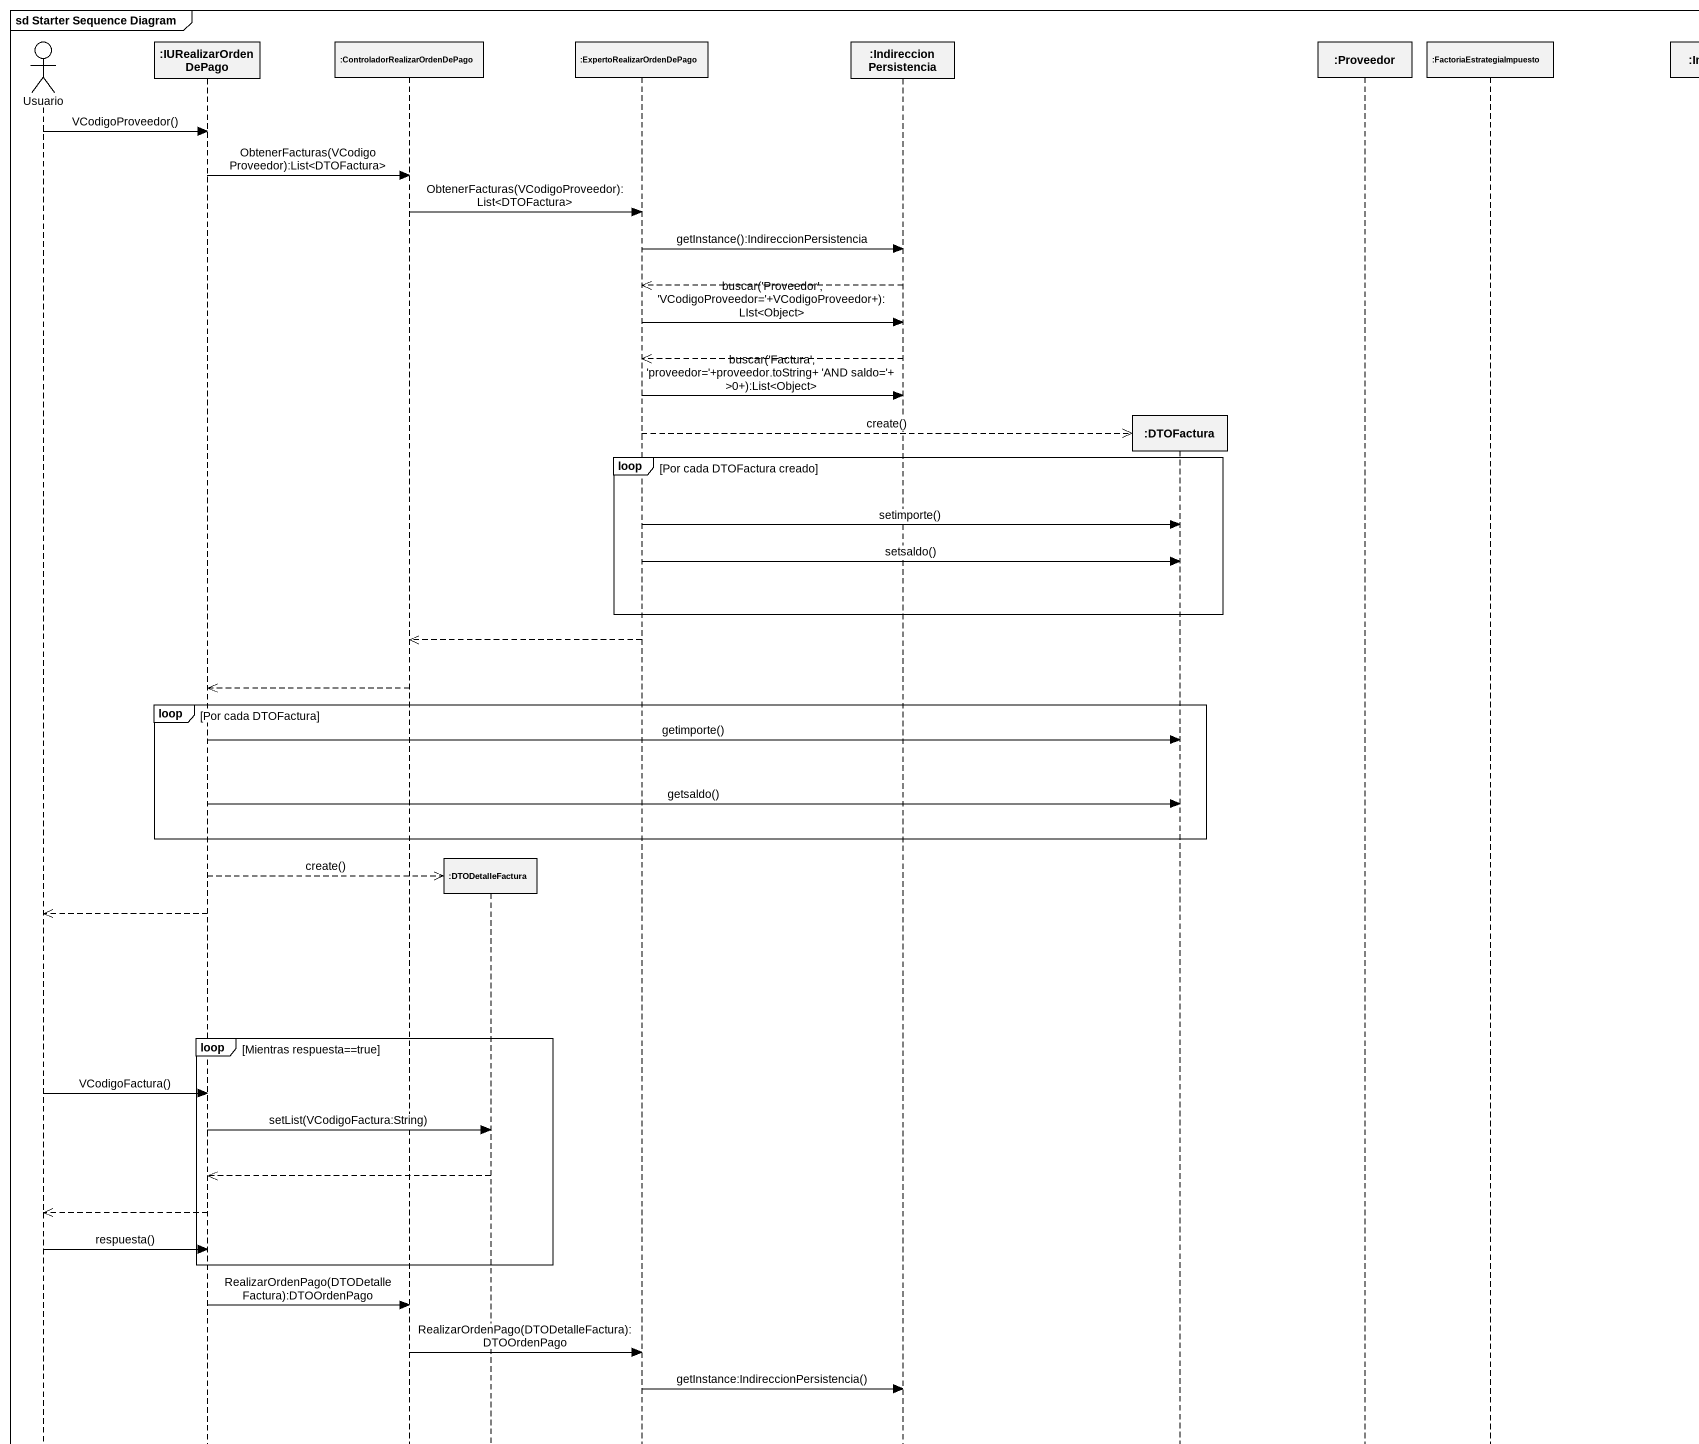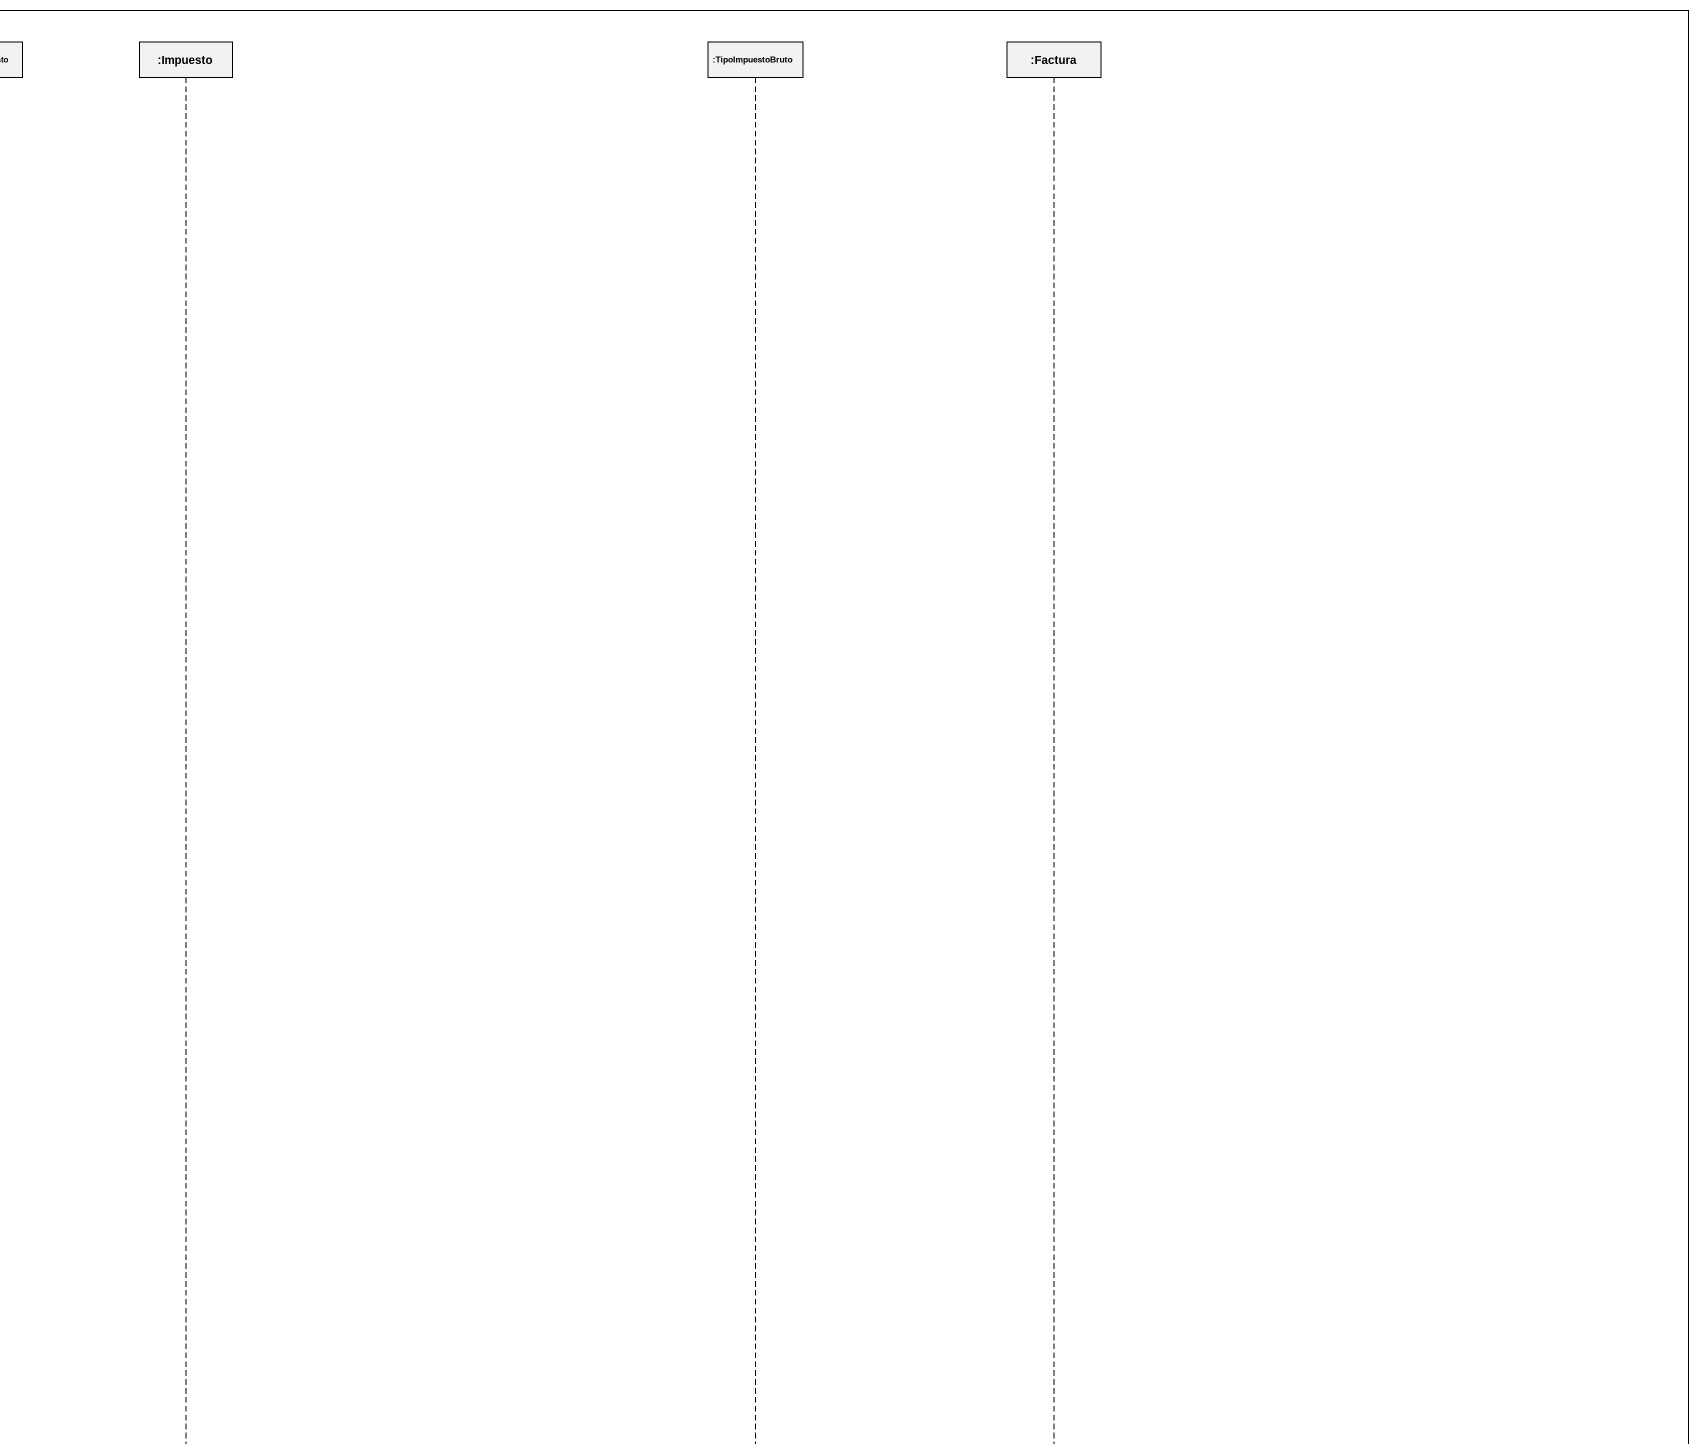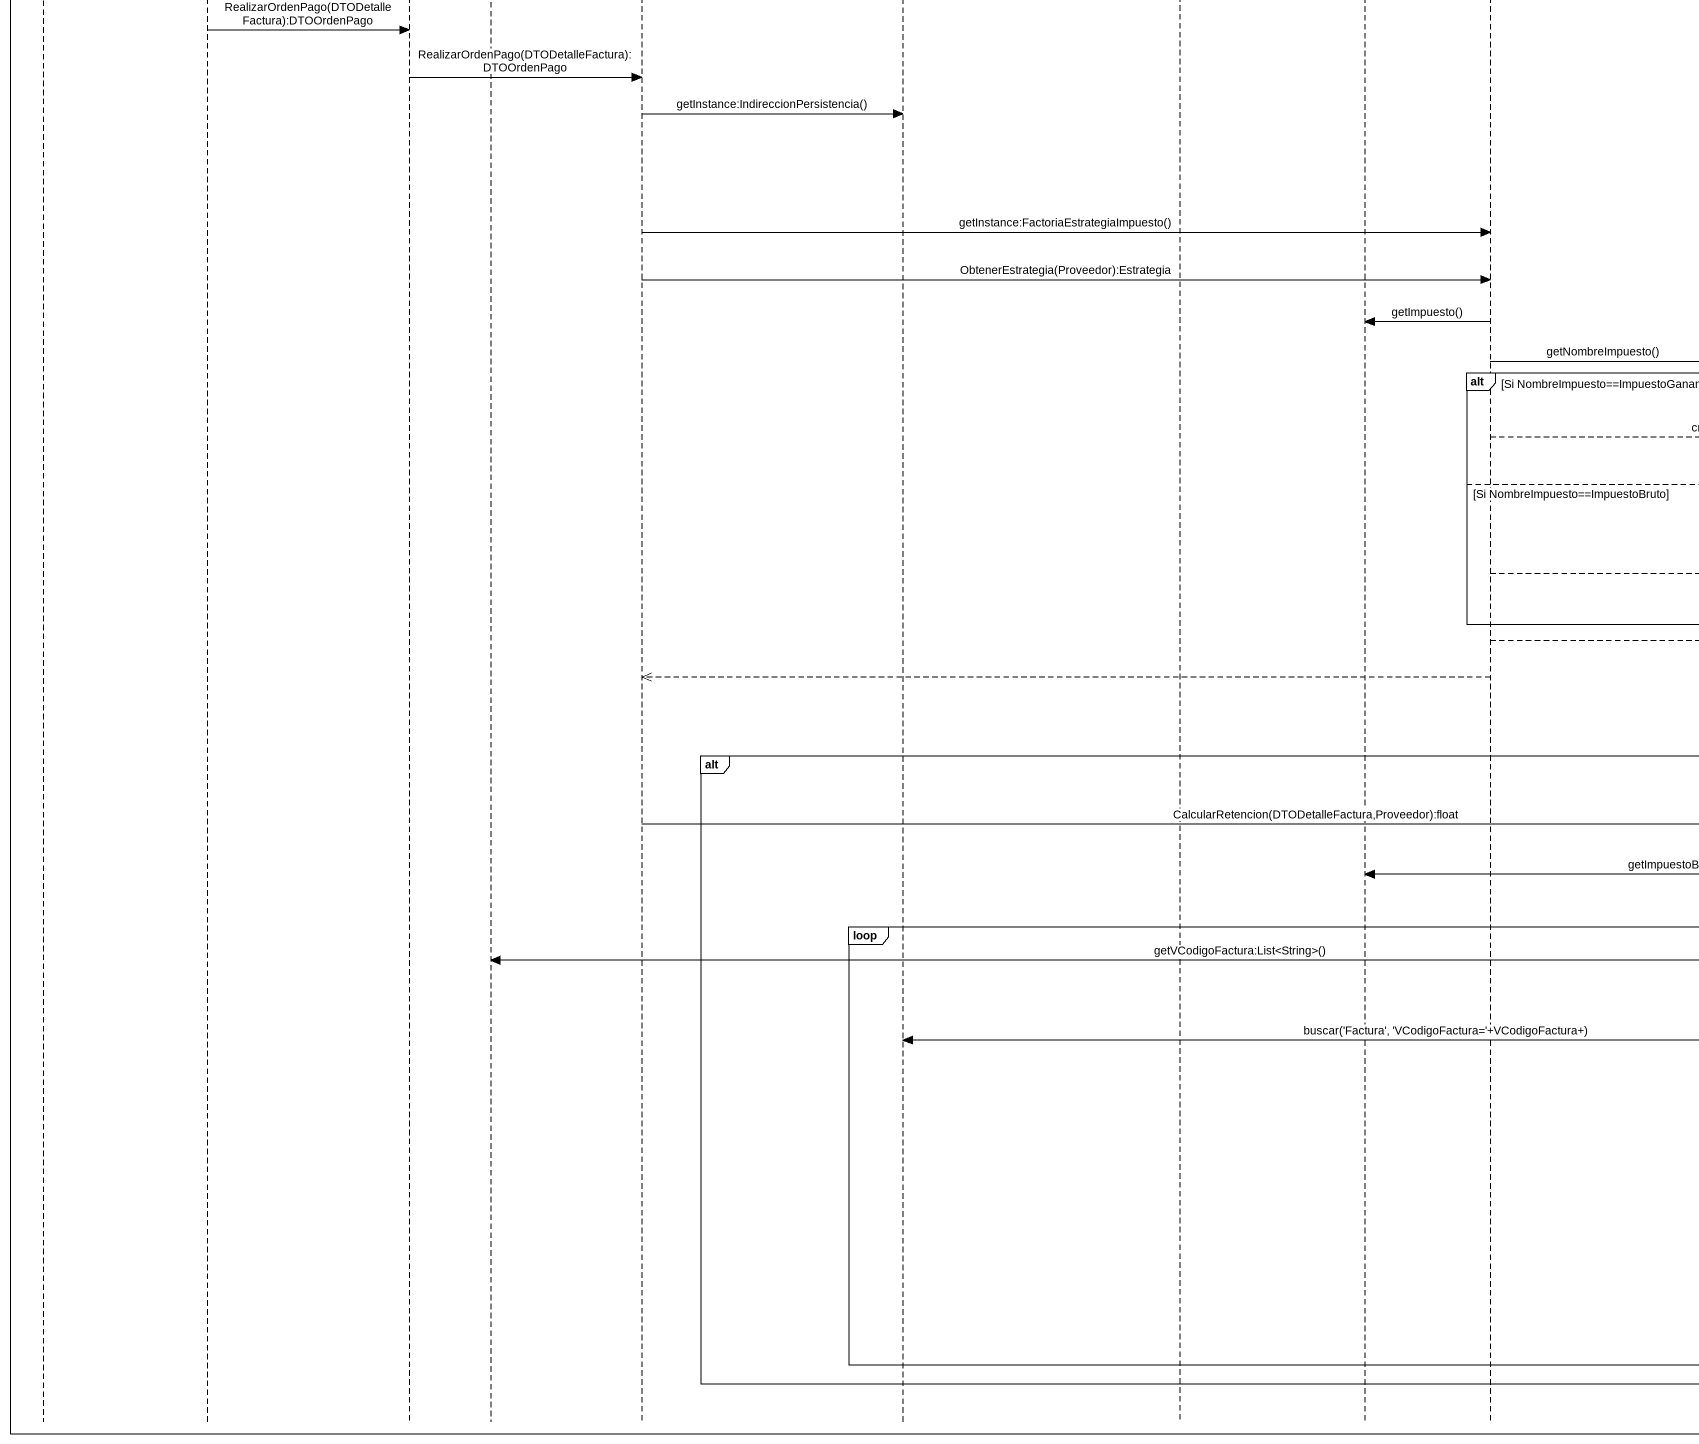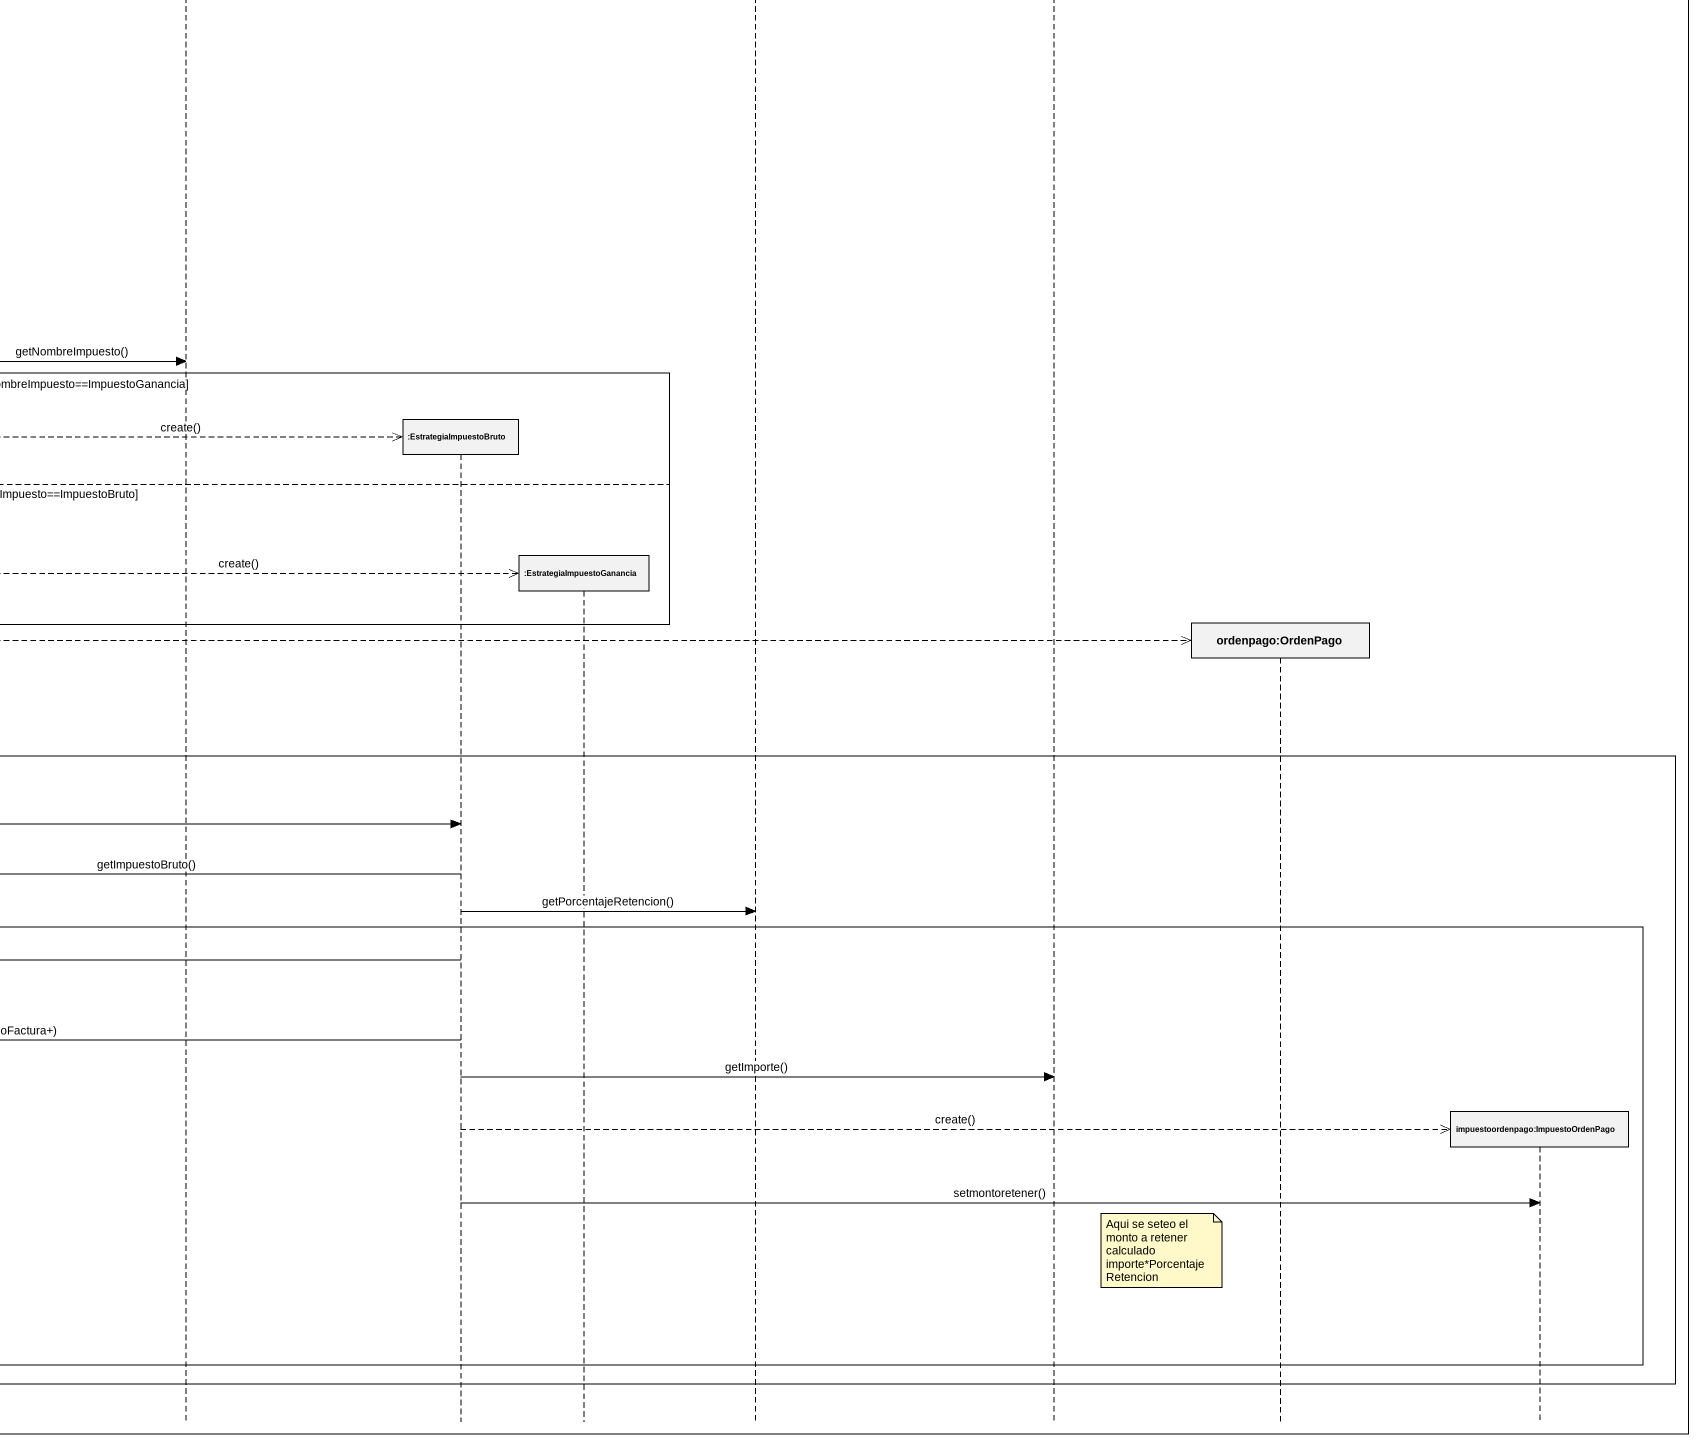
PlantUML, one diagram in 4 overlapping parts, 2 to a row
@startuml
mainframe sd Starter Sequence Diagram
hide footbox
actor Usuario
participant ":IURealizarOrdenDePago" as IURealizarOrdenDePago
participant ":ControladorRealizarOrdenDePago" as ControladorRealizarOrdenDePa
participant ":DTODetalleFactura" as DTODetalleFactura
participant ":ExpertoRealizarOrdenDePago" as ExpertoRealizarOrdenDePago
participant ":IndireccionPersistencia" as IndireccionPersistencia
participant ":DTOFactura" as DTOFactura
participant ":Proveedor" as Proveedor
participant ":FactoriaEstrategiaImpuesto" as FactoriaEstrategiaImpuesto
participant ":Impuesto" as Impuesto
participant ":EstrategiaImpuestoBruto" as EstrategiaImpuestoBruto
participant ":EstrategiaImpuestoGanancia" as EstrategiaImpuestoGanancia
participant ":TipoImpuestoBruto" as TipoImpuestoBruto
participant ":Factura" as Factura
participant "ordenpago:OrdenPago" as ordenpago_OrdenPago
participant "impuestoordenpago:ImpuestoOrdenPago" as impuestoordenpago

Usuario -> IURealizarOrdenDePago : VCodigoProveedor()
IURealizarOrdenDePago -> ControladorRealizarOrdenDePa : ObtenerFacturas(VCodigoProveedor):List<DTOFactura>
ControladorRealizarOrdenDePa -> ExpertoRealizarOrdenDePago : ObtenerFacturas(VCodigoProveedor):List<DTOFactura>
ExpertoRealizarOrdenDePago -> IndireccionPersistencia : getInstance():IndireccionPersistencia
IndireccionPersistencia -->> ExpertoRealizarOrdenDePago
ExpertoRealizarOrdenDePago -> IndireccionPersistencia : buscar('Proveedor', 'VCodigoProveedor='+VCodigoProveedor+):LIst<Object>
IndireccionPersistencia -->> ExpertoRealizarOrdenDePago
ExpertoRealizarOrdenDePago -> IndireccionPersistencia : buscar('Factura', 'proveedor='+proveedor.toString+ 'AND saldo='+ >0+):List<Object>
ExpertoRealizarOrdenDePago -->> DTOFactura ** : create()
loop Por cada DTOFactura creado
  ExpertoRealizarOrdenDePago -> DTOFactura : setimporte()
  ExpertoRealizarOrdenDePago -> DTOFactura : setsaldo()
end
ExpertoRealizarOrdenDePago -->> ControladorRealizarOrdenDePa
ControladorRealizarOrdenDePa -->> IURealizarOrdenDePago
loop Por cada DTOFactura
  IURealizarOrdenDePago -> DTOFactura : getimporte()
  IURealizarOrdenDePago -> DTOFactura : getsaldo()
end
IURealizarOrdenDePago -->> DTODetalleFactura ** : create()
IURealizarOrdenDePago -->> Usuario
loop Mientras respuesta==true
  Usuario -> IURealizarOrdenDePago : VCodigoFactura()
  IURealizarOrdenDePago -> DTODetalleFactura : setList(VCodigoFactura:String)
  DTODetalleFactura -->> IURealizarOrdenDePago
  IURealizarOrdenDePago -->> Usuario
  Usuario -> IURealizarOrdenDePago : respuesta()
end
IURealizarOrdenDePago -> ControladorRealizarOrdenDePa : RealizarOrdenPago(DTODetalleFactura):DTOOrdenPago
ControladorRealizarOrdenDePa -> ExpertoRealizarOrdenDePago : RealizarOrdenPago(DTODetalleFactura):DTOOrdenPago
ExpertoRealizarOrdenDePago -> IndireccionPersistencia : getInstance:IndireccionPersistencia()
ExpertoRealizarOrdenDePago -> FactoriaEstrategiaImpuesto : getInstance:FactoriaEstrategiaImpuesto()
ExpertoRealizarOrdenDePago -> FactoriaEstrategiaImpuesto : ObtenerEstrategia(Proveedor):Estrategia
FactoriaEstrategiaImpuesto -> Proveedor : getImpuesto()
FactoriaEstrategiaImpuesto -> Impuesto : getNombreImpuesto()
alt Si NombreImpuesto==ImpuestoGanancia
  FactoriaEstrategiaImpuesto -->> EstrategiaImpuestoBruto ** : create()
else Si NombreImpuesto==ImpuestoBruto
  FactoriaEstrategiaImpuesto -->> EstrategiaImpuestoGanancia ** : create()
end
FactoriaEstrategiaImpuesto -->> ordenpago_OrdenPago **
FactoriaEstrategiaImpuesto -->> ExpertoRealizarOrdenDePago
alt
  ExpertoRealizarOrdenDePago -> EstrategiaImpuestoBruto : CalcularRetencion(DTODetalleFactura,Proveedor):float
  EstrategiaImpuestoBruto -> Proveedor : getImpuestoBruto()
  EstrategiaImpuestoBruto -> TipoImpuestoBruto : getPorcentajeRetencion()
  loop
    EstrategiaImpuestoBruto -> DTODetalleFactura : getVCodigoFactura:List<String>()
    EstrategiaImpuestoBruto -> IndireccionPersistencia : buscar('Factura', 'VCodigoFactura='+VCodigoFactura+)
    EstrategiaImpuestoBruto -> Factura : getImporte()
    EstrategiaImpuestoBruto -->> impuestoordenpago ** : create()
    EstrategiaImpuestoBruto -> impuestoordenpago : setmontoretener()
    note right of Factura : Aqui se seteo el monto a retener calculado importe*PorcentajeRetencion
  end
end
@enduml
